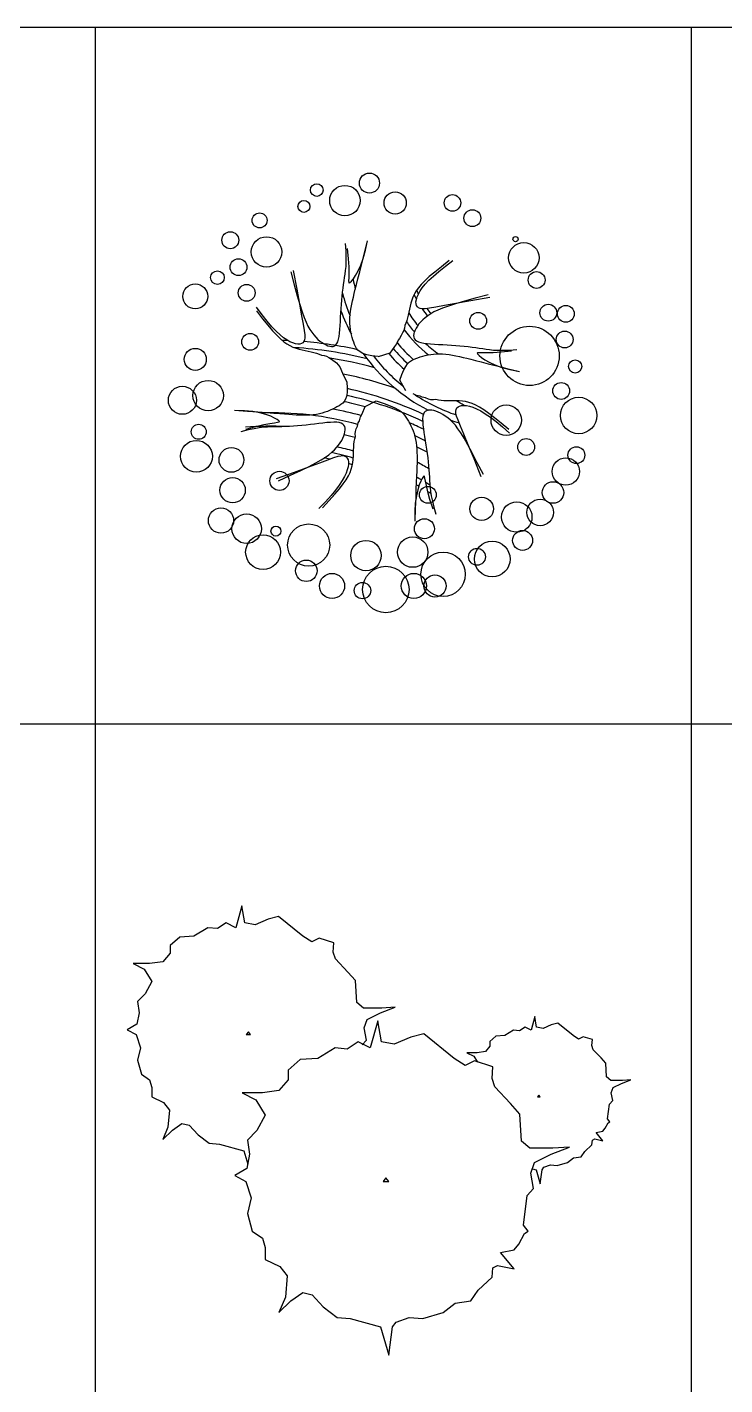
# Model space of a CAD drawing. Header units: millimetres. Extents: x -4017 to 59953, y -688 to 66564.
# Drawn here: x 7767 to 10190, y 43177 to 47895 of the extents above; entities that cross this region are included whole.
import ezdxf

# ---------------------------------------------------------------- set-up
doc = ezdxf.new("R2010")
doc.units = ezdxf.units.MM
doc.layers.add('www.cad-blocks.net', color=7, linetype='Continuous')

# ---------------------------------------------------------------- blocks, each defined once
blk = doc.blocks.new('A$C516926BB')
for p, q in [((0, 38.5194), (62.4121, 38.5194)), ((10.4622, 38.5194), (10.4622, 0)), ((12.5317, 38.5194), (12.5317, 0)), ((0, 36.0983), (62.4121, 36.0983))]:
    blk.add_line(p, q)
blk = doc.blocks.new('A$C43F77A8C')
at = {"color": 0}
for p, q in [((0.6169, 1.258), (0.6152, 1.2833)), ((0.681, 1.2495), (0.6915, 1.2925)), ((0.6849, 1.2594), (0.6915, 1.2925)), ((0.6177, 1.2366), (0.6169, 1.258)), ((0.6176, 1.2184), (0.6177, 1.2366)), ((0.6213, 1.265), (0.6248, 1.2297)), ((0.6248, 1.2297), (0.6264, 1.2014)), ((0.6683, 1.2073), (0.677, 1.2311)), ((0.6721, 1.2138), (0.681, 1.2495)), ((0.677, 1.2311), (0.6849, 1.2594)), ((0.4252, 1.184), (0.4371, 1.1389)), ((0.4338, 1.1893), (0.4456, 1.1239)), ((0.6139, 1.1769), (0.6156, 1.1893)), ((0.6156, 1.1893), (0.6169, 1.2029)), ((0.6169, 1.2029), (0.6176, 1.2184)), ((0.6264, 1.2014), (0.6268, 1.1796)), ((0.6268, 1.1796), (0.6265, 1.1637)), ((0.6504, 1.1723), (0.6593, 1.1878)), ((0.6585, 1.1602), (0.6646, 1.1844)), ((0.6593, 1.1878), (0.6683, 1.2073)), ((0.6646, 1.1844), (0.6721, 1.2138)), ((0.9253, 1.1838), (0.9063, 1.1677)), ((0.9205, 1.17), (0.9394, 1.1862)), ((0.9483, 1.2022), (0.9253, 1.1838)), ((0.9394, 1.1862), (0.962, 1.204)), ((0.9758, 1.2233), (0.9483, 1.2022)), ((0.962, 1.204), (0.9885, 1.2233)), ((0.4371, 1.1389), (0.4474, 1.1015)), ((0.6065, 1.128), (0.6083, 1.141)), ((0.6083, 1.141), (0.6101, 1.1534)), ((0.6101, 1.1534), (0.612, 1.1652)), ((0.612, 1.1652), (0.6139, 1.1769)), ((0.6265, 1.1637), (0.6261, 1.1531)), ((0.6261, 1.1531), (0.6262, 1.1472)), ((0.6262, 1.1472), (0.6275, 1.1454)), ((0.6275, 1.1454), (0.6305, 1.1473)), ((0.6305, 1.1473), (0.6355, 1.1522)), ((0.6355, 1.1522), (0.6424, 1.1605)), ((0.6424, 1.1605), (0.6504, 1.1723)), ((0.6491, 1.1239), (0.6534, 1.1404)), ((0.6534, 1.1404), (0.6585, 1.1602)), ((0.8783, 1.1408), (0.8684, 1.1292)), ((0.8908, 1.1535), (0.8783, 1.1408)), ((0.882, 1.1293), (0.8921, 1.1417)), ((0.9063, 1.1677), (0.8908, 1.1535)), ((0.8921, 1.1417), (0.9048, 1.1552)), ((0.9048, 1.1552), (0.9205, 1.17)), ((0.4456, 1.1239), (0.4552, 1.072)), ((0.4474, 1.1015), (0.4564, 1.0708)), ((0.6007, 1.0714), (0.602, 1.086)), ((0.602, 1.086), (0.6034, 1.1004)), ((0.6034, 1.1004), (0.6049, 1.1144)), ((0.6049, 1.1144), (0.6065, 1.128)), ((0.6395, 1.0842), (0.6424, 1.0967)), ((0.6424, 1.0967), (0.6455, 1.1096)), ((0.6455, 1.1096), (0.6491, 1.1239)), ((0.8456, 1.0862), (0.8424, 1.0755)), ((0.8496, 1.097), (0.8456, 1.0862)), ((0.8545, 1.1076), (0.8496, 1.097)), ((0.8606, 1.1183), (0.8545, 1.1076)), ((0.86, 1.0807), (0.8612, 1.0887)), ((0.8684, 1.1292), (0.8606, 1.1183)), ((0.8612, 1.0887), (0.864, 1.0976)), ((0.864, 1.0976), (0.8683, 1.1074)), ((0.8683, 1.1074), (0.8742, 1.1179)), ((0.8742, 1.1179), (0.882, 1.1293)), ((1.0656, 1.0925), (1.0282, 1.0822)), ((1.116, 1.0958), (1.0505, 1.084)), ((1.1106, 1.1044), (1.0656, 1.0925)), ((0.3257, 1.0353), (0.3063, 1.0619)), ((0.3063, 1.0491), (0.3274, 1.0217)), ((0.4552, 1.072), (0.4627, 1.032)), ((0.4564, 1.0708), (0.4644, 1.0458)), ((0.4644, 1.0458), (0.4715, 1.0256)), ((0.598, 1.0267), (0.5988, 1.0416)), ((0.5988, 1.0416), (0.5997, 1.0566)), ((0.5997, 1.0566), (0.6007, 1.0714)), ((0.6316, 1.0369), (0.633, 1.0483)), ((0.633, 1.0483), (0.6348, 1.06)), ((0.6348, 1.06), (0.637, 1.0719)), ((0.637, 1.0719), (0.6395, 1.0842)), ((0.8354, 1.044), (0.8333, 1.0339)), ((0.8375, 1.0543), (0.8354, 1.044)), ((0.8398, 1.0648), (0.8375, 1.0543)), ((0.8424, 1.0755), (0.8398, 1.0648)), ((0.8601, 1.0736), (0.86, 1.0807)), ((0.8617, 1.0676), (0.8601, 1.0736)), ((0.8647, 1.0627), (0.8617, 1.0676)), ((0.869, 1.059), (0.8647, 1.0627)), ((0.8747, 1.0565), (0.869, 1.059)), ((0.8819, 1.0554), (0.8747, 1.0565)), ((0.8921, 1.0558), (0.8819, 1.0554)), ((0.9071, 1.0578), (0.8921, 1.0558)), ((0.9111, 1.0385), (0.901, 1.0318)), ((0.9287, 1.0614), (0.9071, 1.0578)), ((0.9225, 1.045), (0.9111, 1.0385)), ((0.9359, 1.0514), (0.9225, 1.045)), ((0.9586, 1.067), (0.9287, 1.0614)), ((0.9522, 1.0581), (0.9359, 1.0514)), ((0.9724, 1.0652), (0.9522, 1.0581)), ((0.9986, 1.0745), (0.9586, 1.067)), ((0.9974, 1.0732), (0.9724, 1.0652)), ((1.0282, 1.0822), (0.9974, 1.0732)), ((1.0505, 1.084), (0.9986, 1.0745)), ((0.3434, 1.0127), (0.3257, 1.0353)), ((0.3274, 1.0217), (0.3458, 0.9986)), ((0.3596, 0.9938), (0.3434, 1.0127)), ((0.3458, 0.9986), (0.3619, 0.9796)), ((0.3744, 0.9782), (0.3596, 0.9938)), ((0.4627, 1.032), (0.4682, 1.0021)), ((0.4682, 1.0021), (0.4719, 0.9805)), ((0.4715, 1.0256), (0.4782, 1.0092)), ((0.4782, 1.0092), (0.4846, 0.9959)), ((0.4846, 0.9959), (0.4911, 0.9845)), ((0.5957, 0.9842), (0.5966, 0.9978)), ((0.5966, 0.9978), (0.5973, 1.012)), ((0.5973, 1.012), (0.598, 1.0267)), ((0.6302, 1.0151), (0.6306, 1.0258)), ((0.6303, 1.0046), (0.6302, 1.0151)), ((0.631, 0.9944), (0.6303, 1.0046)), ((0.6306, 1.0258), (0.6316, 1.0369)), ((0.6323, 0.9845), (0.631, 0.9944)), ((0.8213, 0.9977), (0.8202, 0.9888)), ((0.8249, 1.006), (0.8213, 0.9977)), ((0.8281, 1.0149), (0.8249, 1.006)), ((0.8309, 1.0242), (0.8281, 1.0149)), ((0.8333, 1.0339), (0.8309, 1.0242)), ((0.865, 0.9961), (0.8606, 0.989)), ((0.8703, 1.0032), (0.865, 0.9961)), ((0.8766, 1.0105), (0.8703, 1.0032)), ((0.8837, 1.0177), (0.8766, 1.0105)), ((0.8918, 1.0248), (0.8837, 1.0177)), ((0.901, 1.0318), (0.8918, 1.0248)), ((0.3619, 0.9796), (0.3761, 0.9641)), ((0.3879, 0.9655), (0.3744, 0.9782)), ((0.3761, 0.9641), (0.3888, 0.9517)), ((0.4003, 0.9554), (0.3879, 0.9655)), ((0.3888, 0.9517), (0.4004, 0.9418)), ((0.4117, 0.9476), (0.4003, 0.9554)), ((0.4223, 0.9417), (0.4117, 0.9476)), ((0.4731, 0.948), (0.4706, 0.9424)), ((0.4719, 0.9805), (0.4738, 0.9655)), ((0.4742, 0.9552), (0.4731, 0.948)), ((0.4738, 0.9655), (0.4742, 0.9552)), ((0.4911, 0.9845), (0.4978, 0.9743)), ((0.4978, 0.9743), (0.5048, 0.9652)), ((0.5048, 0.9652), (0.5119, 0.9571)), ((0.5119, 0.9571), (0.5191, 0.9499)), ((0.5191, 0.9499), (0.5264, 0.9437)), ((0.5264, 0.9437), (0.5336, 0.9384)), ((0.5885, 0.9418), (0.591, 0.9502)), ((0.591, 0.9502), (0.593, 0.9602)), ((0.593, 0.9602), (0.5945, 0.9716)), ((0.5945, 0.9716), (0.5957, 0.9842)), ((0.6339, 0.9749), (0.6323, 0.9845)), ((0.636, 0.9657), (0.6339, 0.9749)), ((0.6383, 0.9568), (0.636, 0.9657)), ((0.6409, 0.9483), (0.6383, 0.9568)), ((0.6437, 0.9401), (0.6409, 0.9483)), ((0.7982, 0.9465), (0.7925, 0.9343)), ((0.8031, 0.953), (0.7982, 0.9465)), ((0.808, 0.9635), (0.8031, 0.953)), ((0.8137, 0.9725), (0.808, 0.9635)), ((0.8178, 0.9806), (0.8137, 0.9725)), ((0.8202, 0.9888), (0.8178, 0.9806)), ((0.8523, 0.9692), (0.8516, 0.9633)), ((0.8516, 0.9633), (0.852, 0.9578)), ((0.852, 0.9578), (0.8537, 0.9528)), ((0.8542, 0.9755), (0.8523, 0.9692)), ((0.8537, 0.9528), (0.857, 0.9483)), ((0.857, 0.9821), (0.8542, 0.9755)), ((0.8606, 0.989), (0.857, 0.9821)), ((0.857, 0.9483), (0.8618, 0.9444)), ((0.8618, 0.9444), (0.8684, 0.9412)), ((0.4004, 0.9418), (0.4114, 0.934)), ((0.4114, 0.934), (0.422, 0.9279)), ((0.422, 0.9279), (0.4327, 0.9229)), ((0.432, 0.9374), (0.4223, 0.9417)), ((0.4409, 0.9346), (0.432, 0.9374)), ((0.4327, 0.9229), (0.4434, 0.919)), ((0.449, 0.9333), (0.4409, 0.9346)), ((0.4434, 0.919), (0.4541, 0.9158)), ((0.456, 0.9335), (0.449, 0.9333)), ((0.4541, 0.9158), (0.4648, 0.9132)), ((0.462, 0.9351), (0.456, 0.9335)), ((0.4669, 0.9381), (0.462, 0.9351)), ((0.4648, 0.9132), (0.4753, 0.9109)), ((0.4706, 0.9424), (0.4669, 0.9381)), ((0.4753, 0.9109), (0.4856, 0.9088)), ((0.4856, 0.9088), (0.4957, 0.9066)), ((0.4957, 0.9066), (0.5054, 0.9042)), ((0.5054, 0.9042), (0.5147, 0.9014)), ((0.5147, 0.9014), (0.5236, 0.8982)), ((0.5236, 0.8982), (0.5319, 0.8946)), ((0.5336, 0.9384), (0.5406, 0.9339)), ((0.5406, 0.9339), (0.5475, 0.9303)), ((0.5475, 0.9303), (0.5541, 0.9275)), ((0.5541, 0.9275), (0.5604, 0.9257)), ((0.5604, 0.9257), (0.5663, 0.9249)), ((0.5663, 0.9249), (0.5718, 0.9253)), ((0.5718, 0.9253), (0.5768, 0.9271)), ((0.5768, 0.9271), (0.5813, 0.9303)), ((0.5813, 0.9303), (0.5852, 0.9352)), ((0.5852, 0.9352), (0.5885, 0.9418)), ((0.6465, 0.9324), (0.6437, 0.9401)), ((0.6495, 0.925), (0.6465, 0.9324)), ((0.6533, 0.9181), (0.6495, 0.925)), ((0.6584, 0.9118), (0.6533, 0.9181)), ((0.6656, 0.906), (0.6584, 0.9118)), ((0.6755, 0.9008), (0.6656, 0.906)), ((0.6889, 0.8964), (0.6755, 0.9008)), ((0.7697, 0.9017), (0.7289, 0.8887)), ((0.7852, 0.9245), (0.7697, 0.9017)), ((0.7925, 0.9343), (0.7852, 0.9245)), ((0.8684, 0.9412), (0.8768, 0.9386)), ((0.8768, 0.9386), (0.8868, 0.9366)), ((0.8868, 0.9366), (0.8983, 0.9351)), ((0.8983, 0.9351), (0.9109, 0.9339)), ((0.9015, 0.8957), (0.9111, 0.8974)), ((0.9109, 0.9339), (0.9244, 0.933)), ((0.9111, 0.8974), (0.921, 0.8986)), ((0.921, 0.8986), (0.9312, 0.8993)), ((0.9244, 0.933), (0.9387, 0.9323)), ((0.9312, 0.8993), (0.9417, 0.8994)), ((0.9387, 0.9323), (0.9534, 0.9316)), ((0.9417, 0.8994), (0.9525, 0.899)), ((0.9525, 0.899), (0.9636, 0.8981)), ((0.9534, 0.9316), (0.9683, 0.9309)), ((0.9636, 0.8981), (0.975, 0.8967)), ((0.9683, 0.9309), (0.9832, 0.9299)), ((0.975, 0.8967), (0.9866, 0.8948)), ((0.9832, 0.9299), (0.998, 0.9289)), ((0.998, 0.9289), (1.0127, 0.9276)), ((1.0127, 0.9276), (1.0271, 0.9263)), ((1.0271, 0.9263), (1.0411, 0.9247)), ((1.0411, 0.9247), (1.0546, 0.9231)), ((1.0546, 0.9231), (1.0676, 0.9214)), ((1.0676, 0.9214), (1.08, 0.9195)), ((1.0738, 0.9034), (1.0721, 0.9021)), ((1.0721, 0.9021), (1.0739, 0.8992)), ((1.0797, 0.9035), (1.0738, 0.9034)), ((1.0739, 0.8992), (1.0789, 0.8941)), ((1.0903, 0.9032), (1.0797, 0.9035)), ((1.08, 0.9195), (1.0918, 0.9176)), ((1.1063, 0.9029), (1.0903, 0.9032)), ((1.0918, 0.9176), (1.1035, 0.9157)), ((1.1035, 0.9157), (1.1159, 0.914)), ((1.1281, 0.9032), (1.1063, 0.9029)), ((1.1159, 0.914), (1.1295, 0.9128)), ((1.1564, 0.9048), (1.1281, 0.9032)), ((1.1295, 0.9128), (1.1451, 0.912)), ((1.1451, 0.912), (1.1632, 0.9119)), ((1.1916, 0.9083), (1.1564, 0.9048)), ((1.1632, 0.9119), (1.1847, 0.9127)), ((1.1847, 0.9127), (1.21, 0.9144)), ((0.5319, 0.8946), (0.5409, 0.8936)), ((0.5409, 0.8936), (0.549, 0.8911)), ((0.549, 0.8911), (0.5571, 0.887)), ((0.5571, 0.887), (0.5661, 0.8813)), ((0.5661, 0.8813), (0.5835, 0.8683)), ((0.5835, 0.8683), (0.5959, 0.8544)), ((0.5959, 0.8544), (0.6051, 0.8327)), ((0.7065, 0.8927), (0.6889, 0.8964)), ((0.7289, 0.8899), (0.7065, 0.8927)), ((0.8175, 0.8437), (0.8243, 0.8558)), ((0.8243, 0.8558), (0.831, 0.8649)), ((0.831, 0.8649), (0.8377, 0.8716)), ((0.8377, 0.8716), (0.8446, 0.8765)), ((0.8446, 0.8765), (0.8516, 0.8801)), ((0.8516, 0.8801), (0.859, 0.8831)), ((0.859, 0.8831), (0.8668, 0.8859)), ((0.8668, 0.8859), (0.8749, 0.8887)), ((0.8749, 0.8887), (0.8834, 0.8913)), ((0.8834, 0.8913), (0.8923, 0.8936)), ((0.8923, 0.8936), (0.9015, 0.8957)), ((0.9866, 0.8948), (0.9986, 0.8926)), ((0.9986, 0.8926), (1.0108, 0.8901)), ((1.0108, 0.8901), (1.0233, 0.8873)), ((1.0233, 0.8873), (1.0363, 0.8841)), ((1.0363, 0.8841), (1.0505, 0.8805)), ((1.0505, 0.8805), (1.0671, 0.8763)), ((1.0671, 0.8763), (1.0869, 0.8712)), ((1.0789, 0.8941), (1.0871, 0.8873)), ((1.0869, 0.8712), (1.111, 0.865)), ((1.0871, 0.8873), (1.0989, 0.8792)), ((1.0989, 0.8792), (1.1144, 0.8704)), ((1.111, 0.865), (1.1404, 0.8576)), ((1.1144, 0.8704), (1.134, 0.8613)), ((1.134, 0.8613), (1.1578, 0.8526)), ((1.1404, 0.8576), (1.1761, 0.8487)), ((1.1578, 0.8526), (1.1861, 0.8447)), ((0.6051, 0.8327), (0.6199, 0.8016)), ((0.8034, 0.8078), (0.8106, 0.8279)), ((0.8247, 0.7707), (0.8034, 0.8078)), ((0.8106, 0.8279), (0.8175, 0.8437)), ((1.1761, 0.8487), (1.2192, 0.8381)), ((1.1861, 0.8447), (1.2192, 0.8381)), ((0.6206, 0.7646), (0.6187, 0.7517)), ((0.6199, 0.8016), (0.6211, 0.7811)), ((0.6211, 0.7811), (0.6206, 0.7646)), ((0.8613, 0.7552), (0.8502, 0.7603)), ((0.8744, 0.7522), (0.8613, 0.7552)), ((0.5779, 0.711), (0.57, 0.707)), ((0.5855, 0.7151), (0.5779, 0.711)), ((0.5927, 0.7193), (0.5855, 0.7151)), ((0.5994, 0.7235), (0.5927, 0.7193)), ((0.6055, 0.7282), (0.5994, 0.7235)), ((0.6109, 0.7341), (0.6055, 0.7282)), ((0.6154, 0.7418), (0.6109, 0.7341)), ((0.6187, 0.7517), (0.6154, 0.7418)), ((0.6725, 0.691), (0.6839, 0.716)), ((0.6839, 0.716), (0.7218, 0.7358)), ((0.7218, 0.7358), (0.7489, 0.7271)), ((0.7489, 0.7271), (0.7702, 0.7193)), ((0.7702, 0.7193), (0.7868, 0.712)), ((0.7868, 0.712), (0.7992, 0.7053)), ((0.8818, 0.7487), (0.8744, 0.7522)), ((0.8931, 0.7462), (0.8818, 0.7487)), ((0.9031, 0.7425), (0.8931, 0.7462)), ((0.9119, 0.7402), (0.9031, 0.7425)), ((0.9203, 0.7395), (0.9119, 0.7402)), ((0.9293, 0.7403), (0.9203, 0.7395)), ((0.9382, 0.7385), (0.9293, 0.7403)), ((0.9475, 0.7372), (0.9382, 0.7385)), ((0.9572, 0.7364), (0.9475, 0.7372)), ((0.9672, 0.7361), (0.9572, 0.7364)), ((0.9775, 0.7361), (0.9672, 0.7361)), ((0.9881, 0.7362), (0.9775, 0.7361)), ((0.9988, 0.7362), (0.9881, 0.7362)), ((1.0098, 0.7359), (0.9988, 0.7362)), ((0.9992, 0.7064), (1.0019, 0.7114)), ((1.0019, 0.7114), (1.0061, 0.7153)), ((1.0061, 0.7153), (1.0116, 0.7181)), ((1.021, 0.735), (1.0098, 0.7359)), ((1.0116, 0.7181), (1.0185, 0.7198)), ((1.0185, 0.7198), (1.0266, 0.7202)), ((1.0323, 0.7333), (1.021, 0.735)), ((1.0266, 0.7202), (1.0359, 0.7194)), ((1.0437, 0.7308), (1.0323, 0.7333)), ((1.0359, 0.7194), (1.0464, 0.7172)), ((1.0554, 0.727), (1.0437, 0.7308)), ((1.0464, 0.7172), (1.0579, 0.7136)), ((1.0677, 0.7217), (1.0554, 0.727)), ((1.0579, 0.7136), (1.0707, 0.7084)), ((1.0811, 0.7144), (1.0677, 0.7217)), ((1.0707, 0.7084), (1.0849, 0.7011)), ((1.0961, 0.7049), (1.0811, 0.7144)), ((0.2638, 0.7017), (0.2301, 0.7025)), ((0.2743, 0.6994), (0.2301, 0.7025)), ((0.2931, 0.6987), (0.2638, 0.7017)), ((0.311, 0.6967), (0.2743, 0.6994)), ((0.318, 0.6941), (0.2931, 0.6987)), ((0.3413, 0.6944), (0.311, 0.6967)), ((0.3388, 0.6885), (0.318, 0.6941)), ((0.3556, 0.6825), (0.3388, 0.6885)), ((0.3661, 0.6924), (0.3413, 0.6944)), ((0.3686, 0.6765), (0.3556, 0.6825)), ((0.3865, 0.6907), (0.3661, 0.6924)), ((0.3681, 0.6603), (0.3786, 0.6617)), ((0.3778, 0.6711), (0.3686, 0.6765)), ((0.3836, 0.667), (0.3778, 0.6711)), ((0.3786, 0.6617), (0.3844, 0.6629)), ((0.3859, 0.6644), (0.3836, 0.667)), ((0.3844, 0.6629), (0.3859, 0.6644)), ((0.4035, 0.6893), (0.3865, 0.6907)), ((0.4181, 0.6882), (0.4035, 0.6893)), ((0.4314, 0.6873), (0.4181, 0.6882)), ((0.4442, 0.6866), (0.4314, 0.6873)), ((0.4567, 0.6862), (0.4442, 0.6866)), ((0.4689, 0.686), (0.4567, 0.6862)), ((0.4807, 0.6862), (0.4689, 0.686)), ((0.4921, 0.6868), (0.4807, 0.6862)), ((0.5032, 0.6877), (0.4921, 0.6868)), ((0.5139, 0.6892), (0.5032, 0.6877)), ((0.5243, 0.6911), (0.5139, 0.6892)), ((0.5342, 0.6935), (0.5243, 0.6911)), ((0.5437, 0.6964), (0.5342, 0.6935)), ((0.5529, 0.6996), (0.5437, 0.6964)), ((0.5628, 0.6614), (0.5502, 0.6604)), ((0.5616, 0.7032), (0.5529, 0.6996)), ((0.57, 0.707), (0.5616, 0.7032)), ((0.5743, 0.6618), (0.5628, 0.6614)), ((0.5845, 0.6616), (0.5743, 0.6618)), ((0.5933, 0.6604), (0.5845, 0.6616)), ((0.6596, 0.6599), (0.6633, 0.6671)), ((0.6633, 0.6671), (0.6669, 0.6801)), ((0.6669, 0.6801), (0.6725, 0.691)), ((0.7992, 0.7053), (0.8085, 0.6988)), ((0.8085, 0.6988), (0.8153, 0.6925)), ((0.8153, 0.6925), (0.8206, 0.6861)), ((0.8206, 0.6861), (0.8251, 0.6794)), ((0.8251, 0.6794), (0.8295, 0.6725)), ((0.8295, 0.6725), (0.8339, 0.6651)), ((0.8339, 0.6651), (0.8382, 0.6573)), ((0.8839, 0.6824), (0.8831, 0.6736)), ((0.8831, 0.6736), (0.8832, 0.6634)), ((0.8832, 0.6634), (0.8841, 0.6519)), ((0.8857, 0.6895), (0.8839, 0.6824)), ((0.8884, 0.6951), (0.8857, 0.6895)), ((0.8922, 0.6992), (0.8884, 0.6951)), ((0.8967, 0.7019), (0.8922, 0.6992)), ((0.902, 0.7035), (0.8967, 0.7019)), ((0.9079, 0.704), (0.902, 0.7035)), ((0.9145, 0.7035), (0.9079, 0.704)), ((0.9215, 0.7021), (0.9145, 0.7035)), ((0.929, 0.7), (0.9215, 0.7021)), ((0.9368, 0.6972), (0.929, 0.7)), ((0.945, 0.6935), (0.9368, 0.6972)), ((0.9534, 0.6889), (0.945, 0.6935)), ((0.9619, 0.6834), (0.9534, 0.6889)), ((0.9706, 0.677), (0.9619, 0.6834)), ((0.9793, 0.6695), (0.9706, 0.677)), ((0.988, 0.661), (0.9793, 0.6695)), ((0.9967, 0.6512), (0.988, 0.661)), ((0.998, 0.7004), (0.9992, 0.7064)), ((0.9984, 0.6931), (0.998, 0.7004)), ((1.0009, 0.6832), (0.9984, 0.6931)), ((1.006, 0.6689), (1.0009, 0.6832)), ((1.0141, 0.6485), (1.006, 0.6689)), ((1.0849, 0.7011), (1.1008, 0.6915)), ((1.1133, 0.6927), (1.0961, 0.7049)), ((1.1008, 0.6915), (1.1185, 0.6793)), ((1.133, 0.6774), (1.1133, 0.6927)), ((1.1185, 0.6793), (1.1383, 0.6642)), ((1.1558, 0.6588), (1.133, 0.6774)), ((1.1383, 0.6642), (1.1604, 0.6458)), ((0.2768, 0.6349), (0.2521, 0.6289)), ((0.2691, 0.638), (0.3033, 0.6474)), ((0.2977, 0.6393), (0.2768, 0.6349)), ((0.3156, 0.6423), (0.2977, 0.6393)), ((0.3033, 0.6474), (0.3309, 0.6538)), ((0.3311, 0.6442), (0.3156, 0.6423)), ((0.3309, 0.6538), (0.3523, 0.6578)), ((0.3447, 0.6452), (0.3311, 0.6442)), ((0.3572, 0.6457), (0.3447, 0.6452)), ((0.3523, 0.6578), (0.3681, 0.6603)), ((0.3691, 0.6458), (0.3572, 0.6457)), ((0.381, 0.6459), (0.3691, 0.6458)), ((0.3936, 0.6462), (0.381, 0.6459)), ((0.4067, 0.6467), (0.3936, 0.6462)), ((0.4203, 0.6473), (0.4067, 0.6467)), ((0.4344, 0.6482), (0.4203, 0.6473)), ((0.4488, 0.6493), (0.4344, 0.6482)), ((0.4634, 0.6506), (0.4488, 0.6493)), ((0.4782, 0.652), (0.4634, 0.6506)), ((0.4931, 0.6537), (0.4782, 0.652)), ((0.5079, 0.6554), (0.4931, 0.6537)), ((0.5225, 0.6573), (0.5079, 0.6554)), ((0.5367, 0.6589), (0.5225, 0.6573)), ((0.5502, 0.6604), (0.5367, 0.6589)), ((0.6003, 0.6584), (0.5933, 0.6604)), ((0.6057, 0.6553), (0.6003, 0.6584)), ((0.6097, 0.6515), (0.6057, 0.6553)), ((0.6059, 0.6069), (0.6091, 0.6146)), ((0.6091, 0.6146), (0.6115, 0.622)), ((0.6123, 0.6468), (0.6097, 0.6515)), ((0.6115, 0.622), (0.6131, 0.629)), ((0.6136, 0.6415), (0.6123, 0.6468)), ((0.6131, 0.629), (0.6138, 0.6355)), ((0.6138, 0.6355), (0.6136, 0.6415)), ((0.6488, 0.6217), (0.6499, 0.6301)), ((0.6493, 0.6127), (0.6488, 0.6217)), ((0.6499, 0.6301), (0.6525, 0.6388)), ((0.6525, 0.6388), (0.6566, 0.6486)), ((0.6566, 0.6486), (0.6596, 0.6599)), ((0.8382, 0.6573), (0.8424, 0.6491)), ((0.8424, 0.6491), (0.8463, 0.6405)), ((0.8463, 0.6405), (0.8499, 0.6315)), ((0.8499, 0.6315), (0.8532, 0.6221)), ((0.8532, 0.6221), (0.856, 0.6122)), ((0.8841, 0.6519), (0.8857, 0.6393)), ((0.8857, 0.6393), (0.8876, 0.6259)), ((0.8876, 0.6259), (0.8899, 0.6118)), ((1.0058, 0.6394), (0.9967, 0.6512)), ((1.0157, 0.6249), (1.0058, 0.6394)), ((1.0257, 0.6204), (1.0141, 0.6485)), ((1.0269, 0.6066), (1.0157, 0.6249)), ((1.0414, 0.5829), (1.0257, 0.6204)), ((1.1822, 0.6363), (1.1558, 0.6588)), ((1.1604, 0.6458), (1.1849, 0.6239)), ((0.5765, 0.5656), (0.5844, 0.574)), ((0.5844, 0.574), (0.5911, 0.5824)), ((0.5911, 0.5824), (0.597, 0.5907)), ((0.597, 0.5907), (0.6019, 0.5989)), ((0.6019, 0.5989), (0.6059, 0.6069)), ((0.6432, 0.5647), (0.6436, 0.575)), ((0.6436, 0.575), (0.6443, 0.5849)), ((0.6443, 0.5849), (0.6455, 0.5946)), ((0.6455, 0.5946), (0.6472, 0.6039)), ((0.6472, 0.6039), (0.6493, 0.6127)), ((0.856, 0.6122), (0.8583, 0.602)), ((0.8583, 0.602), (0.8602, 0.5914)), ((0.8602, 0.5914), (0.8616, 0.5803)), ((0.8616, 0.5803), (0.8626, 0.5689)), ((0.8626, 0.5689), (0.8633, 0.5571)), ((0.8899, 0.6118), (0.8923, 0.5973)), ((0.8923, 0.5973), (0.8946, 0.5826)), ((0.8946, 0.5826), (0.8969, 0.5678)), ((0.8969, 0.5678), (0.8989, 0.5531)), ((1.0399, 0.5838), (1.0269, 0.6066)), ((1.0551, 0.5556), (1.0399, 0.5838)), ((1.0616, 0.5342), (1.0414, 0.5829)), ((0.4875, 0.507), (0.5257, 0.5212)), ((0.4885, 0.5085), (0.5118, 0.5205)), ((0.5118, 0.5205), (0.5305, 0.531)), ((0.5257, 0.5212), (0.5542, 0.5317)), ((0.5305, 0.531), (0.5455, 0.5403)), ((0.5455, 0.5403), (0.5575, 0.5489)), ((0.5542, 0.5317), (0.5749, 0.539)), ((0.5575, 0.5489), (0.5677, 0.5573)), ((0.5677, 0.5573), (0.5765, 0.5656)), ((0.5749, 0.539), (0.5893, 0.5434)), ((0.5893, 0.5434), (0.5994, 0.5455)), ((0.5994, 0.5455), (0.6066, 0.5457)), ((0.6066, 0.5457), (0.6126, 0.5442)), ((0.6126, 0.5442), (0.6175, 0.5413)), ((0.6175, 0.5413), (0.6213, 0.537)), ((0.6213, 0.537), (0.6239, 0.5313)), ((0.6239, 0.5313), (0.6252, 0.5244)), ((0.6252, 0.5244), (0.6253, 0.5163)), ((0.6382, 0.5101), (0.6403, 0.5213)), ((0.6403, 0.5213), (0.6416, 0.5325)), ((0.6416, 0.5325), (0.6424, 0.5434)), ((0.6424, 0.5434), (0.6429, 0.5542)), ((0.6429, 0.5542), (0.6432, 0.5647)), ((0.8635, 0.5196), (0.8631, 0.5063)), ((0.8633, 0.5571), (0.8636, 0.545)), ((0.8637, 0.5325), (0.8635, 0.5196)), ((0.8636, 0.545), (0.8637, 0.5325)), ((0.8989, 0.5531), (0.9008, 0.5385)), ((0.9008, 0.5385), (0.9024, 0.5241)), ((0.9024, 0.5241), (0.9039, 0.5101)), ((1.073, 0.5212), (1.0551, 0.5556)), ((1.0868, 0.4726), (1.0616, 0.5342)), ((1.0941, 0.4796), (1.073, 0.5212)), ((0.3755, 0.466), (0.438, 0.4888)), ((0.3822, 0.4585), (0.4246, 0.4779)), ((0.4246, 0.4779), (0.4597, 0.4944)), ((0.438, 0.4888), (0.4875, 0.507)), ((0.4597, 0.4944), (0.4885, 0.5085)), ((0.6117, 0.4727), (0.6039, 0.4588)), ((0.6175, 0.4853), (0.6117, 0.4727)), ((0.6174, 0.462), (0.6251, 0.4751)), ((0.6215, 0.4967), (0.6175, 0.4853)), ((0.6241, 0.507), (0.6215, 0.4967)), ((0.6253, 0.5163), (0.6241, 0.507)), ((0.6251, 0.4751), (0.6309, 0.4872)), ((0.6309, 0.4872), (0.6352, 0.4987)), ((0.6352, 0.4987), (0.6382, 0.5101)), ((0.8619, 0.4746), (0.861, 0.4541)), ((0.8626, 0.4916), (0.8619, 0.4746)), ((0.8631, 0.5063), (0.8626, 0.4916)), ((0.8857, 0.4727), (0.8818, 0.4667)), ((0.8882, 0.4751), (0.8857, 0.4727)), ((0.8898, 0.4736), (0.8882, 0.4751)), ((0.8912, 0.4679), (0.8898, 0.4736)), ((0.9039, 0.5101), (0.9051, 0.4965)), ((0.9051, 0.4965), (0.9061, 0.4834)), ((0.9061, 0.4834), (0.9069, 0.4709)), ((0.5808, 0.4261), (0.5649, 0.4069)), ((0.5783, 0.4117), (0.5943, 0.4308)), ((0.5937, 0.4433), (0.5808, 0.4261)), ((0.6039, 0.4588), (0.5937, 0.4433)), ((0.5943, 0.4308), (0.6072, 0.4474)), ((0.6072, 0.4474), (0.6174, 0.462)), ((0.86, 0.4292), (0.8589, 0.3989)), ((0.861, 0.4541), (0.86, 0.4292)), ((0.866, 0.427), (0.8612, 0.406)), ((0.8714, 0.444), (0.866, 0.427)), ((0.8768, 0.4572), (0.8714, 0.444)), ((0.8818, 0.4667), (0.8768, 0.4572)), ((0.893, 0.4574), (0.8912, 0.4679)), ((0.8961, 0.4418), (0.893, 0.4574)), ((0.901, 0.4205), (0.8961, 0.4418)), ((0.9069, 0.4709), (0.9074, 0.459)), ((0.9074, 0.459), (0.9081, 0.4471)), ((0.9081, 0.4471), (0.909, 0.4347)), ((0.909, 0.4347), (0.9106, 0.4211)), ((0.5456, 0.3856), (0.5227, 0.362)), ((0.5353, 0.3641), (0.5588, 0.3896)), ((0.5649, 0.4069), (0.5456, 0.3856)), ((0.5588, 0.3896), (0.5783, 0.4117)), ((0.8577, 0.3809), (0.8559, 0.3516)), ((0.8612, 0.406), (0.8577, 0.3809)), ((0.8589, 0.3989), (0.8577, 0.3621)), ((0.9085, 0.3932), (0.901, 0.4205)), ((0.9192, 0.3594), (0.9085, 0.3932)), ((0.9106, 0.4211), (0.9131, 0.4057)), ((0.9131, 0.4057), (0.9168, 0.388)), ((0.9168, 0.388), (0.922, 0.3672)), ((0.8559, 0.3516), (0.8564, 0.3178)), ((0.8577, 0.3621), (0.8564, 0.3178)), ((0.922, 0.3672), (0.929, 0.3428))]:
    blk.add_line(p, q, dxfattribs=at)
at = {"color": 0, "linetype": 'Continuous'}
for centre, major_axis, start_param, end_param in [((0.6982, 1.493), (-0.0247, 0.0247), 3.926991, 10.210176), ((0.5155, 1.4685), (-0.0155, 0.0155), 3.926991, 10.210176), ((0.6131, 1.4321), (-0.0374, 0.0374), 3.926991, 10.210176), ((0.4709, 1.4118), (-0.0147, 0.0147), 3.926991, 10.210176), ((0.7877, 1.424), (-0.0273, 0.0273), 3.926991, 10.210176), ((0.9867, 1.424), (0.0203, 0.0203), 5.497787, 11.780972), ((0.3167, 1.3631), (-0.0183, 0.0183), 3.926991, 10.210176), ((1.0558, 1.3711), (-0.0208, 0.0208), 3.926991, 10.210176), ((0.215, 1.2941), (-0.0208, 0.0208), 3.926991, 10.210176), ((0.3409, 1.2536), (-0.0374, 0.0374), 3.926991, 10.210176), ((1.2344, 1.2333), (0.0374, 0.0374), 5.497787, 11.780972), ((1.2059, 1.2981), (-0.00644, 0.00644), 3.926991, 10.210176), ((0.2435, 1.2007), (0.0207, 0.0207), 5.497787, 11.780972), ((0.1704, 1.1643), (-0.0168, 0.0168), 3.926991, 10.210176), ((1.279, 1.1561), (-0.0207, 0.0207), 3.926991, 10.210176), ((0.0932, 1.0993), (-0.0306, 0.0306), 3.926991, 10.210176), ((0.2719, 1.1114), (-0.0207, 0.0207), 3.926991, 10.210176), ((1.0759, 1.014), (0.0207, 0.0207), 5.497787, 11.780972), ((1.3196, 1.0424), (-0.0207, 0.0207), 3.926991, 10.210176), ((1.3805, 1.0384), (-0.0207, 0.0207), 3.926991, 10.210176), ((1.2546, 0.8923), (0.0728, 0.0728), 5.497787, 11.780972), ((0.2841, 0.941), (-0.0207, 0.0207), 3.926991, 10.210176), ((1.3764, 0.9492), (-0.0207, 0.0207), 3.926991, 10.210176), ((0.0932, 0.8802), (0.0271, 0.0271), 5.497787, 11.780972), ((1.4131, 0.8558), (-0.0162, 0.0162), 3.926991, 10.210176), ((0.138, 0.7543), (0.0374, 0.0374), 5.497787, 11.780972), ((0.0486, 0.7381), (-0.0345, 0.0345), 3.926991, 10.210176), ((1.3644, 0.7706), (0.0207, 0.0207), 5.497787, 11.780972), ((1.1735, 0.6691), (0.0374, 0.0374), 5.497787, 11.780972), ((1.4253, 0.6853), (0.0448, 0.0448), 5.497787, 11.780972), ((0.1054, 0.6285), (0.0184, 0.0184), 5.497787, 11.780972), ((0.0973, 0.5434), (0.0391, 0.0391), 5.497787, 11.780972), ((0.2191, 0.5311), (0.0305, 0.0305), 5.497787, 11.780972), ((1.2426, 0.5758), (-0.0207, 0.0207), 3.926991, 10.210176), ((1.4171, 0.5474), (-0.0207, 0.0207), 3.926991, 10.210176), ((1.3805, 0.4905), (0.0335, 0.0335), 5.497787, 11.780972), ((0.3857, 0.4581), (0.0236, 0.0236), 5.497787, 11.780972), ((0.2232, 0.4257), (-0.0311, 0.0311), 3.926991, 10.210176), ((0.9013, 0.4094), (-0.0207, 0.0207), 3.926991, 10.210176), ((1.3359, 0.4175), (-0.0265, 0.0265), 3.926991, 10.210176), ((1.0881, 0.3607), (0.0287, 0.0287), 5.497787, 11.780972), ((1.21, 0.3323), (-0.0374, 0.0374), 3.926991, 10.210176), ((1.2913, 0.3485), (-0.0327, 0.0327), 3.926991, 10.210176), ((0.1826, 0.3201), (0.031, 0.031), 5.497787, 11.780972), ((0.2719, 0.2917), (-0.0363, 0.0363), 3.926991, 10.210176), ((0.3735, 0.2835), (0.0122, 0.0122), 5.497787, 11.780972), ((0.4872, 0.235), (0.0518, 0.0518), 5.497787, 11.780972), ((0.8891, 0.2917), (-0.0246, 0.0246), 3.926991, 10.210176), ((1.2303, 0.2511), (0.0245, 0.0245), 5.497787, 11.780972), ((0.3287, 0.2105), (-0.0427, 0.0427), 3.926991, 10.210176), ((0.6862, 0.1984), (-0.0374, 0.0374), 3.926991, 10.210176), ((0.8486, 0.2105), (0.0374, 0.0374), 5.497787, 11.780972), ((1.1248, 0.1863), (-0.0438, 0.0438), 3.926991, 10.210176), ((0.9541, 0.1334), (0.0545, 0.0545), 5.497787, 11.780972), ((1.0719, 0.1943), (-0.0207, 0.0207), 3.926991, 10.210176), ((0.479, 0.1456), (0.0264, 0.0264), 5.497787, 11.780972), ((0.7553, 0.0807), (0.0571, 0.0571), 5.497787, 11.780972), ((0.5685, 0.0929), (-0.0309, 0.0309), 3.926991, 10.210176), ((0.674, 0.0767), (0.0202, 0.0202), 5.497787, 11.780972), ((0.8526, 0.0929), (-0.0309, 0.0309), 3.926991, 10.210176), ((0.9258, 0.0929), (-0.0272, 0.0272), 3.926991, 10.210176)]:
    blk.add_ellipse(centre, major_axis=major_axis, ratio=1, start_param=start_param, end_param=end_param, dxfattribs=at)
at = {"color": 0}
for centre, major_axis, start_param, end_param in [((1.1947, 1.2655), (0.3985, 0.3985), 2.546105, 2.609856), ((1.1947, 1.2655), (0.4315, 0.4315), 2.612902, 2.749714), ((1.1947, 1.2655), (-0.2666, 0.2666), 1.224216, 1.271671), ((1.1947, 1.2655), (0.2567, 0.2567), 2.767916, 2.80802), ((1.1947, 1.2655), (-0.448, 0.448), 1.133891, 1.274898), ((1.1947, 1.2655), (0.2996, 0.2996), 2.912519, 3.040108), ((1.1947, 1.2655), (0.2666, 0.2666), 2.947289, 3.02819), ((1.1947, 1.2655), (0.2567, 0.2567), 2.969667, 3.031339), ((1.1947, 1.2655), (0.3161, 0.3161), 2.960381, 3.061267), ((0.3569, -0.4404), (0.9808, 0.9808), 0.743155, 0.757724), ((1.1947, 1.2655), (0.3326, 0.3326), 2.999909, 3.259829), ((0.3569, -0.4404), (-0.9643, 0.9643), -1.032481, -0.844908), ((0.3569, -0.4404), (-0.9808, 0.9808), -1.003203, -0.867306), ((1.1947, 1.2655), (0.448, 0.448), 2.97046, 3.447069), ((1.1947, 1.2655), (0.3985, 0.3985), 3.061002, 3.196477), ((1.1947, 1.2655), (0.382, 0.382), 3.054403, 3.189829), ((1.1947, 1.2655), (-0.3656, 0.3656), 1.470527, 1.628163), ((1.1947, 1.2655), (0.3161, 0.3161), 3.185934, 3.316224), ((0.3569, -0.4404), (0.9479, 0.9479), 0.514675, 0.63231), ((1.1947, 1.2655), (0.4315, 0.4315), 3.014824, 3.255028), ((0.3569, -0.4404), (-0.9149, 0.9149), -1.125559, -0.979875), ((0.3569, -0.4404), (0.8654, 0.8654), 0.340814, 0.569398), ((0.3569, -0.4404), (-0.8819, 0.8819), -1.223164, -0.998832), ((1.1947, 1.2655), (0.4315, 0.4315), 3.341239, 3.602028), ((0.3569, -0.4404), (-0.8489, 0.8489), -1.060805, -0.997852), ((0.3569, -0.4404), (0.9479, 0.9479), 0.261283, 0.28574), ((0.3569, -0.4404), (-0.8027, 0.8027), -1.053946, -0.75112), ((0.3569, -0.4404), (0.8258, 0.8258), 0.514541, 0.600899), ((1.1947, 1.2655), (-0.448, 0.448), 2.008564, 2.059804), ((0.3569, -0.4404), (0.7697, 0.7697), 0.73661, 0.867166), ((0.3569, -0.4404), (0.7697, 0.7697), 0.514405, 0.550484), ((0.3569, -0.4404), (-0.8489, 0.8489), -1.241807, -1.196567), ((0.3569, -0.4404), (0.8258, 0.8258), 0.30918, 0.344766), ((0.3569, -0.4404), (-0.8819, 0.8819), -1.355894, -1.347938), ((0.3569, -0.4404), (-0.7367, 0.7367), -1.06368, -1.007071), ((0.3569, -0.4404), (-0.8027, 0.8027), -1.282599, -1.246488), ((0.3569, -0.4404), (0.7037, 0.7037), 0.579606, 0.599244), ((0.3569, -0.4404), (0.7202, 0.7202), 0.501694, 0.578074), ((0.3569, -0.4404), (-0.7697, 0.7697), -1.312851, -1.269556), ((0.3569, -0.4404), (0.7037, 0.7037), 0.498035, 0.512286), ((0.3569, -0.4404), (0.7202, 0.7202), 0.257498, 0.268013), ((0.3569, -0.4404), (0.7367, 0.7367), 0.260569, 0.279524), ((0.3569, -0.4404), (0.7367, 0.7367), 0.227608, 0.243713), ((0.3569, -0.4404), (0.7202, 0.7202), 0.209178, 0.221836)]:
    blk.add_ellipse(centre, major_axis=major_axis, ratio=1, start_param=start_param, end_param=end_param, dxfattribs=at)
blk = doc.blocks.new('A$C276F6FC2')
for points in [[(0.8157, 1.0783), (0.8305, 1.0946), (0.8229, 1.1373), (0.8331, 1.1669), (0.8792, 1.1899), (0.9305, 1.2096), (0.8844, 1.2064), (0.8203, 1.2064), (0.7972, 1.2261), (0.7921, 1.3017), (0.7665, 1.3312), (0.7229, 1.3772), (0.7152, 1.4003), (0.7178, 1.4331), (0.6665, 1.4495), (0.6408, 1.4364), (0.6101, 1.4561), (0.5255, 1.5251), (0.4896, 1.5153), (0.4435, 1.4956), (0.4076, 1.5021), (0.3973, 1.5613), (0.3768, 1.4857), (0.3435, 1.5021), (0.3127, 1.4824), (0.2794, 1.4857), (0.2307, 1.4561), (0.182, 1.4528), (0.1487, 1.4233), (0.1487, 1.397), (0.123, 1.3674), (0.0769, 1.3608), (0.0205, 1.3608), (0.059, 1.3411), (0.0846, 1.2984), (0.0615, 1.2557), (0.0359, 1.2294), (0.041, 1.1899), (0.0333, 1.1505), (0, 1.1308), (0.0308, 1.1144), (0.0461, 1.0683), (0.0359, 1.0256), (0.0487, 0.9763), (0.0769, 0.9566), (0.0846, 0.9303), (0.0846, 0.8975), (0.1256, 0.8777), (0.1461, 0.8514), (0.141, 0.7923), (0.123, 0.7496), (0.1564, 0.7824), (0.1897, 0.8054), (0.2153, 0.7989), (0.2461, 0.766), (0.2845, 0.7364), (0.3204, 0.7331), (0.405, 0.7101), (0.4187, 0.6633)], [(1.4074, 0.648), (1.4199, 0.6447), (1.4343, 0.5954), (1.4407, 0.6447), (1.4472, 0.6529), (1.4696, 0.6611), (1.4936, 0.659), (1.5289, 0.6693), (1.5497, 0.6857), (1.5769, 0.6898), (1.5897, 0.7083), (1.6138, 0.7309), (1.6154, 0.7474), (1.6234, 0.7515), (1.6522, 0.7453), (1.6282, 0.774), (1.6522, 0.7782), (1.6602, 0.7884), (1.6698, 0.8069), (1.6763, 0.811), (1.6683, 0.8213), (1.6747, 0.8726), (1.6859, 0.885), (1.6811, 0.9117), (1.6875, 0.9301), (1.7163, 0.9445), (1.7484, 0.9569), (1.7195, 0.9548), (1.6795, 0.9548), (1.665, 0.9671), (1.6618, 1.0144), (1.6458, 1.0328), (1.6186, 1.0616), (1.6138, 1.076), (1.6154, 1.0965), (1.5833, 1.1068), (1.5673, 1.0986), (1.5481, 1.1109), (1.4952, 1.154), (1.4728, 1.1479), (1.444, 1.1355), (1.4215, 1.1397), (1.4151, 1.1766), (1.4023, 1.1294), (1.3815, 1.1397), (1.3622, 1.1273), (1.3414, 1.1294), (1.311, 1.1109), (1.2805, 1.1088), (1.2597, 1.0904), (1.2597, 1.0739), (1.2437, 1.0554), (1.2149, 1.0513), (1.1796, 1.0513), (1.2036, 1.039), (1.2158, 1.0186)]]:
    blk.add_lwpolyline(points)
for points in [[(0.8696, 1.1625), (0.844, 1.068), (0.8023, 1.0886), (0.7639, 1.0639), (0.7222, 1.068), (0.6613, 1.0311), (0.6005, 1.027), (0.5588, 0.99), (0.5588, 0.9571), (0.5268, 0.9202), (0.4691, 0.9119), (0.3986, 0.9119), (0.4466, 0.8873), (0.4787, 0.8339), (0.4499, 0.7805), (0.4178, 0.7476), (0.4242, 0.6983), (0.4146, 0.649), (0.373, 0.6244), (0.4114, 0.6038), (0.4306, 0.5463), (0.4178, 0.4929), (0.4338, 0.4313), (0.4691, 0.4067), (0.4787, 0.3738), (0.4787, 0.3327), (0.53, 0.3081), (0.5556, 0.2752), (0.5492, 0.2013), (0.5268, 0.1479), (0.5684, 0.189), (0.6101, 0.2177), (0.6421, 0.2095), (0.6806, 0.1684), (0.7286, 0.1314), (0.7735, 0.1273), (0.8792, 0.0986), (0.9081, 0), (0.9209, 0.0986), (0.9337, 0.115), (0.9786, 0.1314), (1.0266, 0.1273), (1.0971, 0.1479), (1.1388, 0.1807), (1.1932, 0.189), (1.2189, 0.2259), (1.2669, 0.2711), (1.2701, 0.304), (1.2862, 0.3122), (1.3438, 0.2999), (1.2958, 0.3574), (1.3438, 0.3656), (1.3599, 0.3861), (1.3791, 0.4231), (1.3919, 0.4313), (1.3759, 0.4519), (1.3887, 0.5546), (1.4111, 0.5792), (1.4015, 0.6326), (1.4143, 0.6696), (1.472, 0.6983), (1.5361, 0.723), (1.4784, 0.7189), (1.3983, 0.7189), (1.3695, 0.7435), (1.3631, 0.838), (1.331, 0.875), (1.2765, 0.9325), (1.2669, 0.9612), (1.2701, 1.0023), (1.2061, 1.0229), (1.174, 1.0064), (1.1356, 1.0311), (1.0298, 1.1173), (0.985, 1.105), (0.9273, 1.0804), (0.8824, 1.0886)], [(0.4204, 1.1242), (0.4127, 1.1144), (0.4281, 1.1144)], [(1.4295, 0.9035), (1.4247, 0.8973), (1.4343, 0.8973)], [(0.8985, 0.6162), (0.8888, 0.6038), (0.9081, 0.6038)]]:
    blk.add_lwpolyline(points, close=True)

msp = doc.modelspace()

# ---------------------------------------------------------------- block references
at = {"xscale": 1000, "yscale": 1000, "zscale": 1000}
for name, p in [('A$C43F77A8C', (8257.4, 45860.2)), ('A$C276F6FC2', (8114.7, 43279.8))]:
    msp.add_blockref(name, p, dxfattribs=at)
at = {"layer": 'www.cad-blocks.net', "color": 155, "true_color": 0x546d8e, "xscale": 1000, "yscale": 1000, "zscale": 1000}
msp.add_blockref('A$C516926BB', (-2458.7, 9375.6), dxfattribs=at)

doc.saveas('drawing.dxf')
